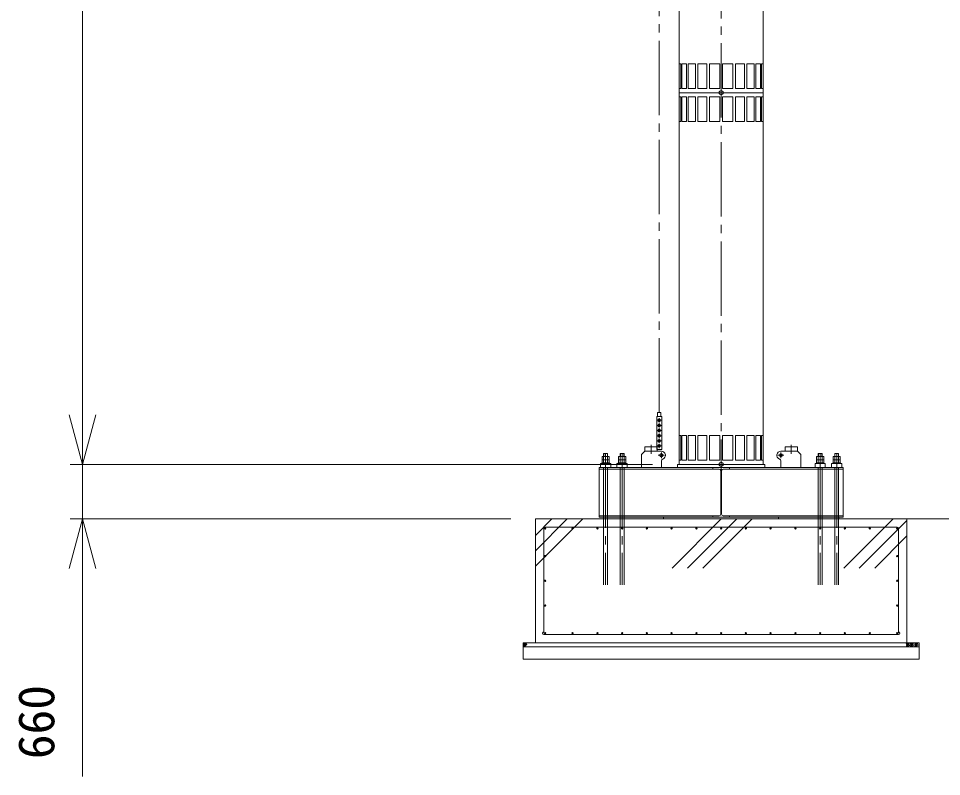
# Model space of a CAD drawing. Units: millimetres, scale not verified. Extents: x -27556 to 27590, y -36412 to 39687.
# Drawn here: x -27442 to -16255, y -24024 to -14845 of the extents above; entities that cross this region are included whole.
import ezdxf
from ezdxf.enums import TextEntityAlignment as Align

# ---------------------------------------------------------------- set-up
doc = ezdxf.new("R2010")
doc.units = ezdxf.units.MM
doc.header["$LTSCALE"] = 100
doc.header["$PDMODE"] = 32
doc.header["$PDSIZE"] = 50
doc.linetypes.add('CHAIN2', pattern=[12, 9, -1, 1, -1])
for name, color, linetype, lineweight in [('0-3_05 寸法', 7, 'Continuous', 18), ('0-4_10 当社外形線', 7, 'Continuous', 18), ('0-5_12 当社中心線', 7, 'CHAIN2', 18), ('0-7_20 躯体・土木、外形線', 7, 'Continuous', 18)]:
    doc.layers.add(name, color=color, linetype=linetype, lineweight=lineweight)
doc.styles.add('ＭＳ ゴシック', font='')
doc.styles.get('ＭＳ ゴシック').set_extended_font_data('MS Gothic')

msp = doc.modelspace()

# ---------------------------------------------------------------- linework, layer by layer
at = {"layer": '0-3_05 寸法'}
for p, q in [((-26665.5, 10656.1), (-26665.5, -19643.9)), ((-26665.5, -19643.9), (-26665.5, -19043.9)), ((-26665.5, -20243.9), (-26665.5, -19643.9)), ((-26665.5, -20243.9), (-26665.5, -19643.9)), ((-19756.3, -20243.9), (-26815.5, -20243.9)), ((-19756.3, -20243.9), (-26815.5, -20243.9)), ((-26665.5, -20243.9), (-26665.5, -20903.9)), ((-21476.3, -20903.9), (-26815.5, -20903.9)), ((-26665.5, -20903.9), (-26665.5, -21503.9)), ((-26665.5, -21503.9), (-26665.5, -24023.9))]:
    msp.add_line(p, q, dxfattribs=at)
for points in [[(-26504.7, -19643.9), (-26665.5, -20243.9), (-26826.3, -19643.9)], [(-26504.7, -19643.9), (-26665.5, -20243.9), (-26826.3, -19643.9)], [(-26826.3, -21503.9), (-26665.5, -20903.9), (-26504.7, -21503.9)]]:
    msp.add_lwpolyline(points, dxfattribs=at)
at = {"layer": '0-4_10 当社外形線'}
for p, q in [((-20350.3, -20113.9), (-20302.3, -20113.9)), ((-20350.3, -20113.9), (-20350.3, -20225.9)), ((-20347.6, -20113.9), (-20347.6, -20149.9)), ((-20305, -20113.9), (-20305, -20149.9)), ((-20302.3, -20113.9), (-20302.3, -20225.9)), ((-20150.3, -20113.9), (-20102.3, -20113.9)), ((-20150.3, -20113.9), (-20150.3, -20225.9)), ((-20147.6, -20113.9), (-20147.6, -20149.9)), ((-20105, -20113.9), (-20105, -20149.9)), ((-20102.3, -20113.9), (-20102.3, -20225.9)), ((-19891.3, -20123.9), (-19851.3, -20083.9)), ((-19891.3, -20283.9), (-19891.3, -20123.9)), ((-19851.3, -20083.9), (-19650.8, -20083.9)), ((-18001.3, -20083.9), (-18201.8, -20083.9)), ((-17961.3, -20123.9), (-18001.3, -20083.9)), ((-17961.3, -20283.9), (-17961.3, -20123.9)), ((-17750.3, -20113.9), (-17702.3, -20113.9)), ((-17750.3, -20113.9), (-17750.3, -20225.9)), ((-17747.6, -20113.9), (-17747.6, -20149.9)), ((-17705, -20113.9), (-17705, -20149.9)), ((-17702.3, -20113.9), (-17702.3, -20225.9)), ((-17550.3, -20113.9), (-17502.3, -20113.9)), ((-17550.3, -20113.9), (-17550.3, -20225.9)), ((-17547.6, -20113.9), (-17547.6, -20149.9)), ((-17505, -20113.9), (-17505, -20149.9)), ((-17502.3, -20113.9), (-17502.3, -20225.9)), ((-20372.3, -20225.9), (-20280.3, -20225.9)), ((-20372.3, -20225.9), (-20372.3, -20233.9)), ((-20369.6, -20149.9), (-20283.1, -20149.9)), ((-20369.6, -20187.9), (-20369.6, -20149.9)), ((-20369.6, -20187.9), (-20283.1, -20187.9)), ((-20369.6, -20225.9), (-20369.6, -20187.9)), ((-20283.1, -20187.9), (-20283.1, -20149.9)), ((-20283.1, -20225.9), (-20283.1, -20187.9)), ((-20280.3, -20225.9), (-20280.3, -20233.9)), ((-20172.3, -20225.9), (-20080.3, -20225.9)), ((-20172.3, -20225.9), (-20172.3, -20233.9)), ((-20169.6, -20149.9), (-20083.1, -20149.9)), ((-20169.6, -20187.9), (-20169.6, -20149.9)), ((-20169.6, -20187.9), (-20083.1, -20187.9)), ((-20169.6, -20225.9), (-20169.6, -20187.9)), ((-20083.1, -20187.9), (-20083.1, -20149.9)), ((-20083.1, -20225.9), (-20083.1, -20187.9)), ((-20080.3, -20225.9), (-20080.3, -20233.9)), ((-19650.8, -20208), (-19650.8, -20283.9)), ((-18201.8, -20208), (-18201.8, -20283.9)), ((-17772.3, -20225.9), (-17680.3, -20225.9)), ((-17772.3, -20225.9), (-17772.3, -20233.9)), ((-17769.6, -20149.9), (-17683.1, -20149.9)), ((-17769.6, -20187.9), (-17769.6, -20149.9)), ((-17769.6, -20187.9), (-17683.1, -20187.9)), ((-17769.6, -20225.9), (-17769.6, -20187.9)), ((-17683.1, -20187.9), (-17683.1, -20149.9)), ((-17683.1, -20225.9), (-17683.1, -20187.9)), ((-17680.3, -20225.9), (-17680.3, -20233.9)), ((-17572.3, -20225.9), (-17480.3, -20225.9)), ((-17572.3, -20225.9), (-17572.3, -20233.9)), ((-17569.6, -20149.9), (-17483.1, -20149.9)), ((-17569.6, -20187.9), (-17569.6, -20149.9)), ((-17569.6, -20187.9), (-17483.1, -20187.9)), ((-17569.6, -20225.9), (-17569.6, -20187.9)), ((-17483.1, -20187.9), (-17483.1, -20149.9)), ((-17483.1, -20225.9), (-17483.1, -20187.9)), ((-17480.3, -20225.9), (-17480.3, -20233.9)), ((-19026.3, -20300.9), (-20406.3, -20300.9)), ((-20350.3, -20283.9), (-20350.3, -21703.9)), ((-20302.3, -20283.9), (-20302.3, -21703.9)), ((-20150.3, -20283.9), (-20150.3, -21703.9)), ((-20102.3, -20283.9), (-20102.3, -21703.9)), ((-18931.8, -20318.9), (-18931.8, -20583.9)), ((-18920.8, -20318.9), (-18920.8, -20583.9)), ((-18826.3, -20300.9), (-17446.3, -20300.9)), ((-17750.3, -20283.9), (-17750.3, -21703.9)), ((-17702.3, -20283.9), (-17702.3, -21703.9)), ((-17550.3, -20283.9), (-17550.3, -21703.9)), ((-17502.3, -20283.9), (-17502.3, -21703.9)), ((-18931.8, -20848.9), (-18931.8, -20583.9)), ((-18920.8, -20848.9), (-18920.8, -20583.9)), ((-20406.3, -20866.9), (-19026.3, -20866.9)), ((-17446.3, -20866.9), (-18826.3, -20866.9))]:
    msp.add_line(p, q, dxfattribs=at)
for points in [[(-19434.3, -15743.9), (-18418.3, -15743.9), (-18418.3, -11243.9), (-19434.3, -11243.9)], [(-19347.4, -15393.9), (-19347.4, -15693.9), (-19403.7, -15693.9), (-19403.7, -15393.9)], [(-19239, -15393.9), (-19239, -15693.9), (-19326.6, -15693.9), (-19326.6, -15393.9)], [(-19100, -15393.9), (-19100, -15693.9), (-19210.4, -15693.9), (-19210.4, -15393.9)], [(-18944, -15393.9), (-18944, -15693.9), (-19066.3, -15693.9), (-19066.3, -15393.9)], [(-18908.6, -15393.9), (-18908.6, -15693.9), (-18786.3, -15693.9), (-18786.3, -15393.9)], [(-18752.5, -15393.9), (-18752.5, -15693.9), (-18642.2, -15693.9), (-18642.2, -15393.9)], [(-18613.5, -15393.9), (-18613.5, -15693.9), (-18526, -15693.9), (-18526, -15393.9)], [(-18505.1, -15393.9), (-18505.1, -15693.9), (-18448.9, -15693.9), (-18448.9, -15393.9)], [(-19434.3, -20243.9), (-18418.3, -20243.9), (-18418.3, -15743.9), (-19434.3, -15743.9)], [(-19347.4, -15793.9), (-19347.4, -16093.9), (-19403.7, -16093.9), (-19403.7, -15793.9)], [(-19239, -15793.9), (-19239, -16093.9), (-19326.6, -16093.9), (-19326.6, -15793.9)], [(-19100, -15793.9), (-19100, -16093.9), (-19210.4, -16093.9), (-19210.4, -15793.9)], [(-18944, -15793.9), (-18944, -16093.9), (-19066.3, -16093.9), (-19066.3, -15793.9)], [(-18908.6, -15793.9), (-18908.6, -16093.9), (-18786.3, -16093.9), (-18786.3, -15793.9)], [(-18752.5, -15793.9), (-18752.5, -16093.9), (-18642.2, -16093.9), (-18642.2, -15793.9)], [(-18613.5, -15793.9), (-18613.5, -16093.9), (-18526, -16093.9), (-18526, -15793.9)], [(-18505.1, -15793.9), (-18505.1, -16093.9), (-18448.9, -16093.9), (-18448.9, -15793.9)], [(-19706.3, -20066), (-19646.3, -20066), (-19646.3, -19666), (-19706.3, -19666)], [(-19347.4, -19893.9), (-19347.4, -20193.9), (-19403.7, -20193.9), (-19403.7, -19893.9)], [(-19239, -19893.9), (-19239, -20193.9), (-19326.6, -20193.9), (-19326.6, -19893.9)], [(-19100, -19893.9), (-19100, -20193.9), (-19210.4, -20193.9), (-19210.4, -19893.9)], [(-18944, -19893.9), (-18944, -20193.9), (-19066.3, -20193.9), (-19066.3, -19893.9)], [(-18908.6, -19893.9), (-18908.6, -20193.9), (-18786.3, -20193.9), (-18786.3, -19893.9)], [(-18752.5, -19893.9), (-18752.5, -20193.9), (-18642.2, -20193.9), (-18642.2, -19893.9)], [(-18613.5, -19893.9), (-18613.5, -20193.9), (-18526, -20193.9), (-18526, -19893.9)], [(-18505.1, -19893.9), (-18505.1, -20193.9), (-18448.9, -20193.9), (-18448.9, -19893.9)]]:
    msp.add_lwpolyline(points, close=True, dxfattribs=at)
for points in [[(-19434, -15393.9), (-19414.6, -15393.9), (-19414.6, -15693.9), (-19434, -15693.9)], [(-18418.6, -15393.9), (-18438, -15393.9), (-18438, -15693.9), (-18418.6, -15693.9)], [(-19434, -15793.9), (-19414.6, -15793.9), (-19414.6, -16093.9), (-19434, -16093.9)], [(-18418.6, -15793.9), (-18438, -15793.9), (-18438, -16093.9), (-18418.6, -16093.9)], [(-19696.3, -19666), (-19696.3, -19616), (-19656.3, -19616), (-19656.3, -19666)], [(-19434, -19893.9), (-19414.6, -19893.9), (-19414.6, -20193.9), (-19434, -20193.9)], [(-18418.6, -19893.9), (-18438, -19893.9), (-18438, -20193.9), (-18418.6, -20193.9)], [(-19701.3, -20083.9), (-19701.3, -20033.9), (-19851.3, -20033.9), (-19851.3, -20083.9)], [(-18151.3, -20083.9), (-18151.3, -20033.9), (-18001.3, -20033.9), (-18001.3, -20083.9)], [(-20263.8, -20283.9), (-20263.8, -20233.9), (-20388.8, -20233.9), (-20388.8, -20283.9)], [(-20063.8, -20283.9), (-20063.8, -20233.9), (-20188.8, -20233.9), (-20188.8, -20283.9)], [(-19456.3, -20283.9), (-19456.3, -20243.9), (-18926.3, -20243.9)], [(-18396.3, -20283.9), (-18396.3, -20243.9), (-18926.3, -20243.9)], [(-17788.8, -20283.9), (-17788.8, -20233.9), (-17663.8, -20233.9), (-17663.8, -20283.9)], [(-17588.8, -20283.9), (-17588.8, -20233.9), (-17463.8, -20233.9), (-17463.8, -20283.9)], [(-19026.3, -20283.9), (-20406.3, -20283.9), (-20406.3, -20883.9), (-19026.3, -20883.9)], [(-18926.3, -20283.9), (-19026.3, -20283.9), (-19026.3, -20300.9), (-18949.8, -20300.9)], [(-18926.3, -20283.9), (-18826.3, -20283.9), (-18826.3, -20300.9), (-18902.8, -20300.9)], [(-18826.3, -20283.9), (-17446.3, -20283.9), (-17446.3, -20883.9), (-18826.3, -20883.9)], [(-20101.3, -20883.9), (-20101.3, -20902.9), (-20351.3, -20902.9), (-20351.3, -20883.9)], [(-19622.9, -20883.9), (-19622.9, -20902.9), (-18926.3, -20902.9)], [(-18926.3, -20883.9), (-19026.3, -20883.9), (-19026.3, -20866.9), (-18949.8, -20866.9)], [(-18926.3, -20883.9), (-18826.3, -20883.9), (-18826.3, -20866.9), (-18902.8, -20866.9)], [(-18229.8, -20883.9), (-18229.8, -20902.9), (-18926.3, -20902.9)], [(-17751.3, -20883.9), (-17751.3, -20902.9), (-17501.3, -20902.9), (-17501.3, -20883.9)]]:
    msp.add_lwpolyline(points, dxfattribs=at)
for centre, radius in [((-19677, -19711), 16.4), ((-19677, -19773), 16.4), ((-19677, -19835), 16.4), ((-19677, -19896.9), 16.4), ((-19677, -19958.9), 16.4), ((-19677, -20020.9), 16.4), ((-18201.8, -20133.9), 18)]:
    msp.add_circle(centre, radius, dxfattribs=at)
for centre, radius, start, end in [((-19650.8, -20133.9), 50, 292.024, 90), ((-18201.8, -20133.9), 50, 90, 247.976), ((-19620.8, -20208), 30, 112.024, 180), ((-18231.8, -20208), 30, 0, 67.9757), ((-18949.8, -20318.9), 18, 0, 90), ((-18902.8, -20318.9), 18, 90, 180), ((-18949.8, -20848.9), 18, 270, 0), ((-18902.8, -20848.9), 18, 180, 270)]:
    msp.add_arc(centre, radius, start, end, dxfattribs=at)
for p in [(-18926.3, -15743.9), (-18926.3, -20243.9)]:
    msp.add_point(p, dxfattribs=at)
at = {"layer": '0-5_12 当社中心線'}
for p, q in [((-18926.3, 11256.1), (-18926.3, -20903.9)), ((-19675.8, -19616), (-19674.7, 9446.1)), ((-19676.3, -19683), (-19676.3, -19736.4)), ((-19700.8, -19711), (-19653.1, -19711)), ((-19700.8, -19773), (-19653.1, -19773)), ((-19676.3, -19744.9), (-19676.3, -19798.4)), ((-19700.8, -19835), (-19653.1, -19835)), ((-19700.8, -19896.9), (-19653.1, -19896.9)), ((-19676.3, -19806.9), (-19676.3, -19860.4)), ((-19676.3, -19868.9), (-19676.3, -19922.3)), ((-19776.3, -20006.5), (-19776.3, -20116.2)), ((-19700.8, -19958.9), (-19653.1, -19958.9)), ((-19700.8, -20020.9), (-19653.1, -20020.9)), ((-19676.3, -19930.8), (-19676.3, -19984.3)), ((-19676.3, -20049), (-19676.3, -19995.5)), ((-18076.3, -20006.5), (-18076.3, -20116.2)), ((-20326.3, -20113.9), (-20326.3, -21703.9)), ((-20126.3, -20113.9), (-20126.3, -21703.9)), ((-19688, -20133.9), (-19613.7, -20133.9)), ((-19650.8, -20167.3), (-19650.8, -20100.5)), ((-18164.7, -20133.9), (-18238.9, -20133.9)), ((-18201.8, -20167.3), (-18201.8, -20100.5)), ((-17726.3, -20113.9), (-17726.3, -21703.9)), ((-17526.3, -20113.9), (-17526.3, -21703.9))]:
    msp.add_line(p, q, dxfattribs=at)
msp.add_circle((-19650.8, -20133.9), 18, dxfattribs=at)
at = {"layer": '0-7_20 躯体・土木、外形線'}
for p, q in [((-20351.3, -20903.9), (-21177.3, -20903.9)), ((-21176.3, -20903.9), (-21176.3, -22403.9)), ((-20604.4, -20903.9), (-21176.3, -21475.9)), ((-21176.3, -21289.9), (-20790.4, -20903.9)), ((-20976.3, -20903.9), (-21176.3, -21103.9)), ((-20101.3, -20903.9), (-17751.3, -20903.9)), ((-19520.3, -21500.1), (-18924.1, -20903.9)), ((-18738.1, -20903.9), (-19334.3, -21500.1)), ((-19148.3, -21500.1), (-18552.1, -20903.9)), ((-15717.9, -20903.9), (-17501.3, -20903.9)), ((-16841.5, -20903.9), (-17437.7, -21500.1)), ((-16676.3, -22403.9), (-16676.3, -20903.9)), ((-21076.3, -22287.9), (-21076.3, -21019.9)), ((-16792.3, -21003.9), (-21060.3, -21003.9)), ((-17251.7, -21500.1), (-16676.3, -20924.7)), ((-16776.3, -22287.9), (-16776.3, -21019.9)), ((-16676.3, -21110.7), (-17065.8, -21500.1)), ((-16776.3, -22303.9), (-21076.3, -22303.9)), ((-16526.3, -22403.9), (-21326.3, -22403.9)), ((-21326.3, -22403.9), (-21326.3, -22603.9)), ((-16526.3, -22453.9), (-21326.3, -22453.9)), ((-20426.3, -22403.9), (-17426.3, -22403.9)), ((-16526.3, -22403.9), (-16526.3, -22603.9)), ((-16526.3, -22603.9), (-21326.3, -22603.9))]:
    msp.add_line(p, q, dxfattribs=at)
for centre, radius in [((-21060.3, -21019.9), 8), ((-20726.3, -21019.9), 8), ((-20726.3, -21019.9), 8), ((-20426.3, -21019.9), 8), ((-20426.3, -21019.9), 8), ((-20126.3, -21019.9), 8), ((-19826.3, -21019.9), 8), ((-19826.3, -21019.9), 8), ((-19526.3, -21019.9), 8), ((-19226.3, -21019.9), 8), ((-19226.3, -21019.9), 8), ((-18926.3, -21019.9), 8), ((-18626.3, -21019.9), 8), ((-18626.3, -21019.9), 8), ((-18326.3, -21019.9), 8), ((-18026.3, -21019.9), 8), ((-18026.3, -21019.9), 8), ((-17726.3, -21019.9), 8), ((-17426.3, -21019.9), 8), ((-17426.3, -21019.9), 8), ((-17126.3, -21019.9), 8), ((-17126.3, -21019.9), 8), ((-16792.3, -21019.9), 8), ((-21060.3, -21353.9), 8), ((-16792.3, -21353.9), 8), ((-21060.3, -21653.9), 8), ((-16792.3, -21653.9), 8), ((-21060.3, -21953.9), 8), ((-16792.3, -21953.9), 8), ((-21060.3, -22287.9), 8), ((-20726.3, -22287.9), 8), ((-20726.3, -22287.9), 8), ((-20426.3, -22287.9), 8), ((-20426.3, -22287.9), 8), ((-20126.3, -22287.9), 8), ((-19826.3, -22287.9), 8), ((-19826.3, -22287.9), 8), ((-19526.3, -22287.9), 8), ((-19226.3, -22287.9), 8), ((-19226.3, -22287.9), 8), ((-18926.3, -22287.9), 8), ((-18626.3, -22287.9), 8), ((-18626.3, -22287.9), 8), ((-18326.3, -22287.9), 8), ((-18026.3, -22287.9), 8), ((-18026.3, -22287.9), 8), ((-17726.3, -22287.9), 8), ((-17426.3, -22287.9), 8), ((-17426.3, -22287.9), 8), ((-17126.3, -22287.9), 8), ((-17126.3, -22287.9), 8), ((-16792.3, -22287.9), 8), ((-21318.8, -22409), 2.5), ((-21318.3, -22424.5), 2.5), ((-21317, -22437.8), 2.5), ((-21309, -22416.5), 2.5), ((-21308.1, -22430.2), 2.5), ((-21307.2, -22444), 2.5), ((-21301, -22409.4), 2.5), ((-21296.6, -22423.2), 2.5), ((-21295.7, -22437.3), 2.5), ((-21288.6, -22410.3), 2.5), ((-21282.4, -22428.5), 2.5), ((-16679.9, -22416.3), 2.5), ((-16679.5, -22431.8), 2.5), ((-16678.1, -22445.1), 2.5), ((-16670.1, -22423.9), 2.5), ((-16669.3, -22437.6), 2.5), ((-16668.4, -22451.3), 2.5), ((-16662.2, -22416.8), 2.5), ((-16657.7, -22430.5), 2.5), ((-16656.8, -22444.7), 2.5), ((-16649.7, -22417.6), 2.5), ((-16643.5, -22435.8), 2.5), ((-16630.2, -22413.8), 2.5), ((-16629.8, -22429.3), 2.5), ((-16628.4, -22442.6), 2.5), ((-16620.5, -22421.3), 2.5), ((-16619.6, -22435), 2.5), ((-16618.7, -22448.8), 2.5), ((-16612.5, -22414.2), 2.5), ((-16608, -22428), 2.5), ((-16607.1, -22442.1), 2.5), ((-16600.1, -22415.1), 2.5), ((-16593.8, -22433.3), 2.5), ((-16578, -22412.5), 2.5), ((-16577.5, -22428), 2.5), ((-16576.2, -22441.3), 2.5), ((-16568.2, -22420), 2.5), ((-16567.3, -22433.8), 2.5), ((-16566.4, -22447.5), 2.5), ((-16560.2, -22412.9), 2.5), ((-16555.8, -22426.7), 2.5), ((-16554.9, -22440.9), 2.5), ((-16547.8, -22413.8), 2.5), ((-16541.6, -22432), 2.5)]:
    msp.add_circle(centre, radius, dxfattribs=at)
for centre, start, end in [((-21060.3, -21019.9), 90, 180), ((-16792.3, -21019.9), 0, 90), ((-21076.3, -22287.9), 90, 270), ((-16776.3, -22287.9), 270, 90)]:
    msp.add_arc(centre, 16, start, end, dxfattribs=at)

# ---------------------------------------------------------------- texts
at = {"layer": '0-3_05 寸法', "style": 'ＭＳ ゴシック'}
msp.add_text('660', height=439.9, rotation=90, dxfattribs=at).set_placement((-26875.5, -23813.9), align=Align.BOTTOM_LEFT)

doc.saveas('drawing.dxf')
